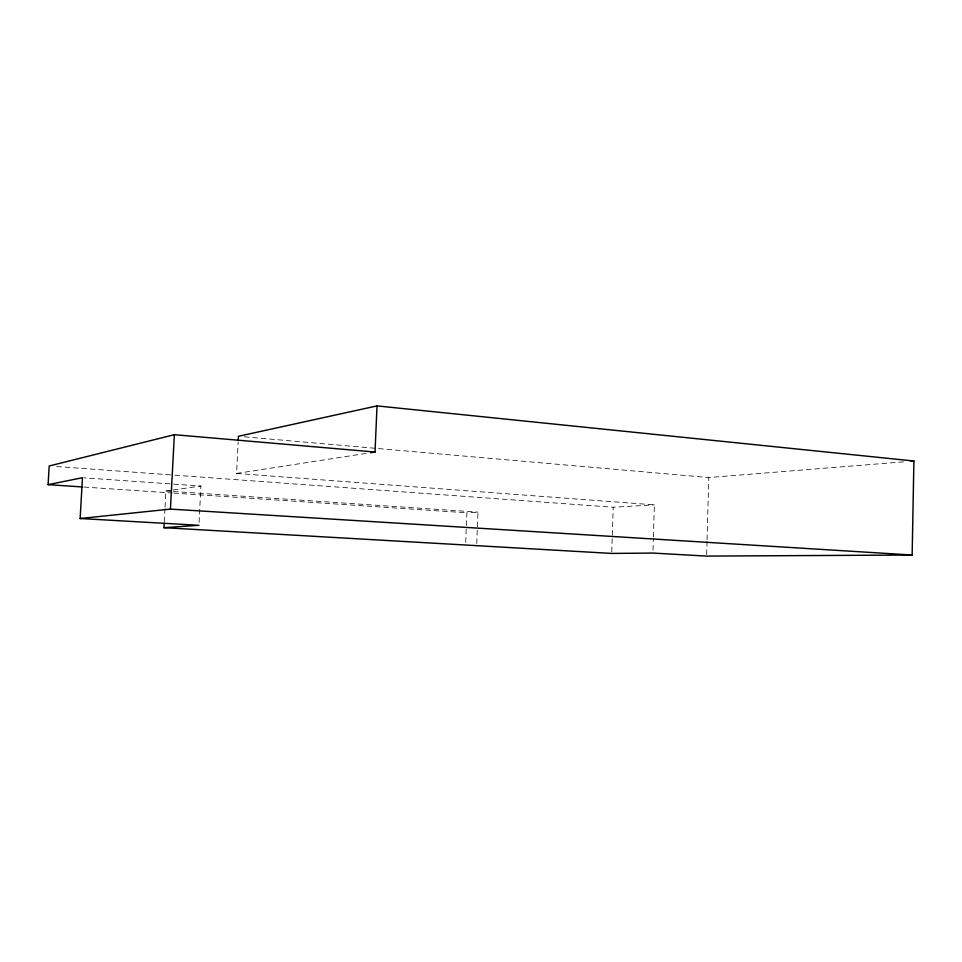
<?xml version="1.0" encoding="UTF-8"?>
<svg xmlns="http://www.w3.org/2000/svg" width="962" height="962" viewBox="0 0 962 962"><rect width="100%" height="100%" fill="white"/><g stroke="black" fill="none" stroke-linecap="round" stroke-linejoin="round"><path stroke-width="0.72" stroke-dasharray="4.81 3.61" d="M706.637 554.605L707.022 541.101M707.058 539.61L708.802 477.549L904.917 461.736M652.994 550.144L653.354 538.455M653.39 536.988L654.376 504.87L236.568 473.448L238.119 442.231M611.76 551.96L613.215 507.239L654.376 504.87M465.716 542.376L466.871 512.806L477.97 512.133L476.755 543.602M199.074 522.39L200.938 486.038L83.934 477.825M164.274 521.813L164.971 508.597M165.055 507.13L165.909 490.993L171.741 490.163M236.568 473.448L366.185 453.391M173.208 489.959L200.938 486.038M83.995 487.061L172.234 493.001M173.737 493.097L466.871 512.806M165.909 490.993L171.885 491.39M173.376 491.498L477.97 512.133M56.674 466.534L173.364 475.072M174.856 475.18L613.215 507.239M244.384 436.808L708.802 477.549"/><path stroke-width="1.44" d="M164.201 523.28L163.961 527.681L611.712 553.427L652.909 553.066L706.601 556.096L912.144 555.026L913.9 461.002L377.02 405.904L238.408 436.291L238.191 440.752M370.61 452.705L375.024 452.032L377.02 405.904M174.35 434.692L49.182 465.993L48.1 484.656L82.455 477.717L80.135 518.506L170.43 509.102L174.35 434.692L375.024 452.032M910.906 461.243L913.9 461.002M163.961 527.681L198.93 525.3L80.135 518.506M170.43 509.102L912.144 555.026M48.1 484.656L82.504 486.964"/></g></svg>
